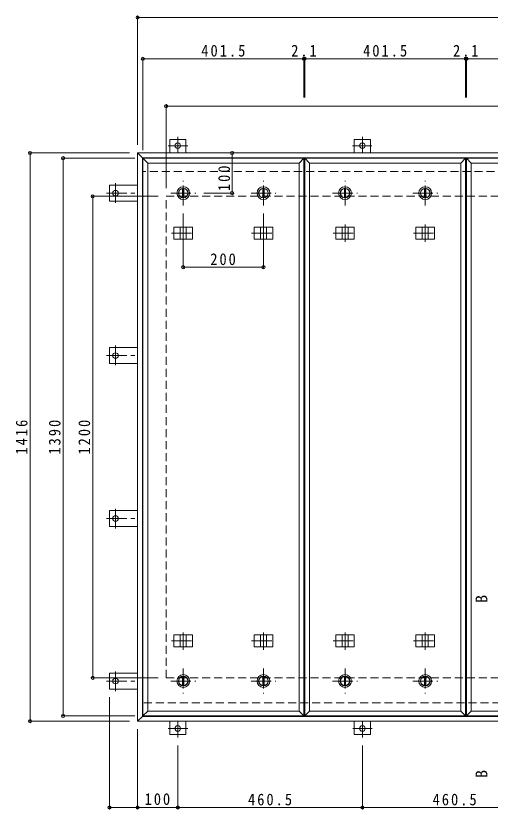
# Model space of a CAD drawing. Units: millimetres at full size, sheet at 1:10. Extents: x -2686 to 2781, y -1962 to 1908.
# Drawn here: x -2686 to -1503, y -446 to 1531 of the extents above; entities that cross this region are included whole.
import ezdxf
from ezdxf.enums import TextEntityAlignment as Align

# ---------------------------------------------------------------- set-up
doc = ezdxf.new("R2010")
doc.units = ezdxf.units.MM
doc.header["$LTSCALE"] = 10
doc.header["$PDMODE"] = 32
doc.header["$PDSIZE"] = 8
doc.linetypes.add('CHAIN1', pattern=[8, 5, -1, 1, -1])
doc.linetypes.add('DASHED2', pattern=[3, 2, -1])
for name, color, linetype, lineweight in [('0-1_躯体', 2, 'DASHED2', 9), ('0-2_仕上', 4, 'Continuous', 9), ('0-3_建具', 4, 'Continuous', 9), ('0-5_寸法', 7, 'Continuous', 9), ('0-C', 2, 'Continuous', 9), ('0-E', 3, 'Continuous', 9), ('0-F', 7, 'Continuous', 9)]:
    doc.layers.add(name, color=color, linetype=linetype, lineweight=lineweight)
doc.styles.add('ＭＳ ゴシック', font='')
doc.styles.get('ＭＳ ゴシック').set_extended_font_data('MS Gothic')

msp = doc.modelspace()

# ---------------------------------------------------------------- linework, layer by layer
at = {"layer": '0-1_躯体'}
for p, q in [((-352.35, 1142.92), (-2370.35, 1142.92)), ((-2311.35, 1080.92), (-411.35, 1080.92)), ((-2311.35, -119.08), (-2311.35, 1080.92)), ((-2311.35, -119.08), (-411.35, -119.08)), ((-756.97, -181.08), (-2370.35, -181.08))]:
    msp.add_line(p, q, dxfattribs=at)
at = {"layer": '0-2_仕上'}
for p, q in [((-2369.35, -214.08), (-2369.35, 1175.92)), ((-1967.85, -214.08), (-1967.85, 1175.92)), ((-1965.72, -214.08), (-1965.72, 1175.92)), ((-1564.22, -214.08), (-1564.22, 1175.92)), ((-1562.1, -214.08), (-1562.1, 1175.92)), ((-2357.35, -202.08), (-2357.35, 1163.92)), ((-1979.85, -202.08), (-1979.85, 1163.92)), ((-1953.72, -202.08), (-1953.72, 1163.92)), ((-1576.22, -202.08), (-1576.22, 1163.92)), ((-1550.1, -202.08), (-1550.1, 1163.92))]:
    msp.add_line(p, q, dxfattribs=at)
for points in [[(-1979.85, 1163.92), (-1967.85, 1175.92), (-2369.35, 1175.92)], [(-1979.85, 1163.92), (-2357.35, 1163.92), (-2369.35, 1175.92)], [(-1576.22, 1163.92), (-1564.22, 1175.92), (-1965.72, 1175.92)], [(-1576.22, 1163.92), (-1953.72, 1163.92), (-1965.72, 1175.92)], [(-1172.6, 1163.92), (-1160.6, 1175.92), (-1562.1, 1175.92)], [(-1172.6, 1163.92), (-1550.1, 1163.92), (-1562.1, 1175.92)], [(-2357.35, -202.08), (-2369.35, -214.08), (-1967.85, -214.08)], [(-2357.35, -202.08), (-1979.85, -202.08), (-1967.85, -214.08)], [(-1953.72, -202.08), (-1965.72, -214.08), (-1564.22, -214.08)], [(-1953.72, -202.08), (-1576.22, -202.08), (-1564.22, -214.08)], [(-1550.1, -202.08), (-1562.1, -214.08), (-1160.6, -214.08)], [(-1550.1, -202.08), (-1172.6, -202.08), (-1160.6, -214.08)]]:
    msp.add_lwpolyline(points, dxfattribs=at)
at = {"layer": '0-3_建具', "color": 2}
for p, q in [((-2382.35, 1188.92), (-2370.35, 1176.92)), ((-340.35, 1188.92), (-2382.35, 1188.92)), ((-2382.35, -227.08), (-2382.35, 1188.92)), ((-352.35, 1176.92), (-2370.35, 1176.92)), ((-2370.35, -215.08), (-2370.35, 1176.92)), ((-2382.35, -227.08), (-2370.35, -215.08)), ((-352.35, -215.08), (-2370.35, -215.08)), ((-340.35, -227.08), (-2382.35, -227.08))]:
    msp.add_line(p, q, dxfattribs=at)
at = {"layer": '0-3_建具', "linetype": 'CHAIN1'}
for p, q in [((-2268.6, 1011.04), (-2268.6, 967.8)), ((-2068.6, 1011.04), (-2068.6, 967.8)), ((-1864.97, 1011.04), (-1864.97, 967.8)), ((-1664.97, 1011.04), (-1664.97, 967.8)), ((-2298.01, 988.92), (-2239.19, 988.92)), ((-2098.01, 988.92), (-2039.19, 988.92)), ((-1894.38, 988.92), (-1835.56, 988.92)), ((-1694.38, 988.92), (-1635.56, 988.92)), ((-2268.6, -49.19), (-2268.6, -5.96)), ((-2068.6, -49.19), (-2068.6, -5.96)), ((-1864.97, -49.19), (-1864.97, -5.96)), ((-1664.97, -49.19), (-1664.97, -5.96)), ((-2298.01, -27.08), (-2239.19, -27.08)), ((-2098.01, -27.08), (-2039.19, -27.08)), ((-1894.38, -27.08), (-1835.56, -27.08)), ((-1694.38, -27.08), (-1635.56, -27.08))]:
    msp.add_line(p, q, dxfattribs=at)
at = {"layer": '0-3_建具'}
for p, q in [((-2291.69, 1003.92), (-2291.69, 973.92)), ((-2291.69, 1003.92), (-2245.51, 1003.92)), ((-2276.1, 1003.92), (-2276.1, 973.92)), ((-2261.1, 1003.92), (-2261.1, 973.92)), ((-2245.51, 1003.92), (-2245.51, 973.92)), ((-2091.69, 1003.92), (-2091.69, 973.92)), ((-2091.69, 1003.92), (-2045.51, 1003.92)), ((-2076.1, 1003.92), (-2076.1, 973.92)), ((-2061.1, 1003.92), (-2061.1, 973.92)), ((-2045.51, 1003.92), (-2045.51, 973.92)), ((-1888.06, 1003.92), (-1888.06, 973.92)), ((-1888.06, 1003.92), (-1841.88, 1003.92)), ((-1872.47, 1003.92), (-1872.47, 973.92)), ((-1857.47, 1003.92), (-1857.47, 973.92)), ((-1841.88, 1003.92), (-1841.88, 973.92)), ((-1688.06, 1003.92), (-1688.06, 973.92)), ((-1688.06, 1003.92), (-1641.88, 1003.92)), ((-1672.47, 1003.92), (-1672.47, 973.92)), ((-1657.47, 1003.92), (-1657.47, 973.92)), ((-1641.88, 1003.92), (-1641.88, 973.92)), ((-2291.69, 973.92), (-2245.51, 973.92)), ((-2091.69, 973.92), (-2045.51, 973.92)), ((-1888.06, 973.92), (-1841.88, 973.92)), ((-1688.06, 973.92), (-1641.88, 973.92)), ((-2291.69, -42.08), (-2291.69, -12.08)), ((-2291.69, -12.08), (-2245.51, -12.08)), ((-2276.1, -42.08), (-2276.1, -12.08)), ((-2261.1, -42.08), (-2261.1, -12.08)), ((-2245.51, -42.08), (-2245.51, -12.08)), ((-2091.69, -42.08), (-2091.69, -12.08)), ((-2091.69, -12.08), (-2045.51, -12.08)), ((-2076.1, -42.08), (-2076.1, -12.08)), ((-2061.1, -42.08), (-2061.1, -12.08)), ((-2045.51, -42.08), (-2045.51, -12.08)), ((-1888.06, -42.08), (-1888.06, -12.08)), ((-1888.06, -12.08), (-1841.88, -12.08)), ((-1872.47, -42.08), (-1872.47, -12.08)), ((-1857.47, -42.08), (-1857.47, -12.08)), ((-1841.88, -42.08), (-1841.88, -12.08)), ((-1688.06, -42.08), (-1688.06, -12.08)), ((-1688.06, -12.08), (-1641.88, -12.08)), ((-1672.47, -42.08), (-1672.47, -12.08)), ((-1657.47, -42.08), (-1657.47, -12.08)), ((-1641.88, -42.08), (-1641.88, -12.08)), ((-2291.69, -42.08), (-2245.51, -42.08)), ((-2091.69, -42.08), (-2045.51, -42.08)), ((-1888.06, -42.08), (-1841.88, -42.08)), ((-1688.06, -42.08), (-1641.88, -42.08))]:
    msp.add_line(p, q, dxfattribs=at)
at = {"layer": '0-C', "linetype": 'CHAIN1'}
for p, q in [((-2268.6, 1057.92), (-2268.6, 1119.92)), ((-2068.6, 1057.92), (-2068.6, 1119.92)), ((-1864.97, 1057.92), (-1864.97, 1119.92)), ((-1664.97, 1057.92), (-1664.97, 1119.92)), ((-2299.6, 1088.92), (-2237.6, 1088.92)), ((-2099.6, 1088.92), (-2037.6, 1088.92)), ((-1895.97, 1088.92), (-1833.97, 1088.92)), ((-1695.97, 1088.92), (-1633.97, 1088.92)), ((-2268.6, -96.08), (-2268.6, -158.08)), ((-2068.6, -96.08), (-2068.6, -158.08)), ((-1864.97, -96.08), (-1864.97, -158.08)), ((-1664.97, -96.08), (-1664.97, -158.08)), ((-2299.6, -127.08), (-2237.6, -127.08)), ((-2099.6, -127.08), (-2037.6, -127.08)), ((-1895.97, -127.08), (-1833.97, -127.08)), ((-1695.97, -127.08), (-1633.97, -127.08))]:
    msp.add_line(p, q, dxfattribs=at)
at = {"layer": '0-C'}
for p, q in [((-2270.1, 1100.33), (-2270.1, 1077.52)), ((-2267.1, 1100.33), (-2267.1, 1077.52)), ((-2070.1, 1100.33), (-2070.1, 1077.52)), ((-2067.1, 1100.33), (-2067.1, 1077.52)), ((-1866.47, 1100.33), (-1866.47, 1077.52)), ((-1863.47, 1100.33), (-1863.47, 1077.52)), ((-1666.47, 1100.33), (-1666.47, 1077.52)), ((-1663.47, 1100.33), (-1663.47, 1077.52)), ((-2270.1, -138.48), (-2270.1, -115.67)), ((-2267.1, -138.48), (-2267.1, -115.67)), ((-2070.1, -138.48), (-2070.1, -115.67)), ((-2067.1, -138.48), (-2067.1, -115.67)), ((-1866.47, -138.48), (-1866.47, -115.67)), ((-1863.47, -138.48), (-1863.47, -115.67)), ((-1666.47, -138.48), (-1666.47, -115.67)), ((-1663.47, -138.48), (-1663.47, -115.67))]:
    msp.add_line(p, q, dxfattribs=at)
for centre, radius in [((-2268.6, 1088.92), 16), ((-2268.6, 1088.92), 12), ((-2268.6, 1088.92), 11.5), ((-2068.6, 1088.92), 16), ((-2068.6, 1088.92), 12), ((-2068.6, 1088.92), 11.5), ((-1864.97, 1088.92), 16), ((-1864.97, 1088.92), 12), ((-1864.97, 1088.92), 11.5), ((-1664.97, 1088.92), 16), ((-1664.97, 1088.92), 12), ((-1664.97, 1088.92), 11.5), ((-2268.6, -127.08), 16), ((-2268.6, -127.08), 12), ((-2268.6, -127.08), 11.5), ((-2068.6, -127.08), 16), ((-2068.6, -127.08), 12), ((-2068.6, -127.08), 11.5), ((-1864.97, -127.08), 16), ((-1864.97, -127.08), 12), ((-1864.97, -127.08), 11.5), ((-1664.97, -127.08), 16), ((-1664.97, -127.08), 12), ((-1664.97, -127.08), 11.5)]:
    msp.add_circle(centre, radius, dxfattribs=at)
at = {"layer": '0-E', "linetype": 'CHAIN1'}
for p, q in [((-2282.35, 1229.28), (-2282.35, 1189.12)), ((-1821.85, 1229.28), (-1821.85, 1189.12)), ((-2257.51, 1207.12), (-2306.39, 1207.12)), ((-1846.69, 1207.12), (-1797.8, 1207.12)), ((-2437.55, 1113.76), (-2437.55, 1064.88)), ((-2459.71, 1088.92), (-2382.35, 1088.92)), ((-2437.55, 708.76), (-2437.55, 659.88)), ((-2459.71, 683.92), (-2382.35, 683.92)), ((-2437.55, 253.08), (-2437.55, 301.97)), ((-2459.71, 277.92), (-2382.35, 277.92)), ((-2437.55, -151.92), (-2437.55, -103.03)), ((-2459.71, -127.08), (-2382.35, -127.08)), ((-2282.35, -267.43), (-2282.35, -227.28)), ((-1821.85, -267.43), (-1821.85, -227.28)), ((-2257.51, -245.28), (-2306.39, -245.28)), ((-1797.01, -245.28), (-1845.89, -245.28))]:
    msp.add_line(p, q, dxfattribs=at)
at = {"layer": '0-E'}
for p, q in [((-2302.35, 1188.92), (-2302.35, 1222.12)), ((-2262.35, 1222.12), (-2302.35, 1222.12)), ((-2262.35, 1188.92), (-2262.35, 1222.12)), ((-1841.85, 1188.92), (-1841.85, 1222.12)), ((-1841.85, 1222.12), (-1801.85, 1222.12)), ((-1801.85, 1188.92), (-1801.85, 1222.12)), ((-2382.35, 1108.92), (-2452.55, 1108.92)), ((-2452.55, 1108.92), (-2452.55, 1068.92)), ((-2382.35, 1068.92), (-2452.55, 1068.92)), ((-2382.35, 703.92), (-2452.55, 703.92)), ((-2452.55, 703.92), (-2452.55, 663.92)), ((-2382.35, 663.92), (-2452.55, 663.92)), ((-2452.55, 257.92), (-2452.55, 297.92)), ((-2382.35, 297.92), (-2452.55, 297.92)), ((-2382.35, 257.92), (-2452.55, 257.92)), ((-2382.35, -107.08), (-2452.55, -107.08)), ((-2452.55, -147.08), (-2452.55, -107.08)), ((-2382.35, -147.08), (-2452.55, -147.08)), ((-2302.35, -227.08), (-2302.35, -260.28)), ((-2262.35, -227.08), (-2262.35, -260.28)), ((-1841.85, -227.08), (-1841.85, -260.28)), ((-1801.85, -227.08), (-1801.85, -260.28)), ((-2262.35, -260.28), (-2302.35, -260.28)), ((-1801.85, -260.28), (-1841.85, -260.28))]:
    msp.add_line(p, q, dxfattribs=at)
for centre in [(-2282.35, 1207.12), (-1821.85, 1207.12), (-2437.55, 1088.92), (-2437.55, 683.92), (-2437.55, 277.92), (-2437.55, -127.08), (-2282.35, -245.28), (-1821.85, -245.28)]:
    msp.add_circle(centre, 7, dxfattribs=at)
at = {"layer": '0-F'}
for p, q in [((-2382.35, 1529.64), (-2382.35, 1208.92)), ((-2382.35, 1526.64), (-340.35, 1526.64)), ((-2369.35, 1426.84), (-2369.35, 1195.92)), ((-2369.35, 1423.84), (-1967.85, 1423.84)), ((-1967.85, 1426.84), (-1967.85, 1327.25)), ((-1967.85, 1423.84), (-1965.72, 1423.84)), ((-1965.72, 1426.84), (-1965.72, 1327.25)), ((-1965.72, 1423.84), (-1564.22, 1423.84)), ((-1564.22, 1426.84), (-1564.22, 1327.25)), ((-1564.22, 1423.84), (-1562.1, 1423.84)), ((-1562.1, 1426.84), (-1562.1, 1327.25)), ((-1562.1, 1423.84), (-1160.6, 1423.84)), ((-2311.35, 1308.64), (-2311.35, 1100.92)), ((-2311.35, 1305.64), (-411.35, 1305.64)), ((-2653.72, 1188.92), (-2402.35, 1188.92)), ((-2650.72, 1188.92), (-2650.72, -227.08)), ((-2146.71, 1188.92), (-2146.71, 1088.92)), ((-2571.4, 1175.92), (-2389.35, 1175.92)), ((-2568.4, -214.08), (-2568.4, 1175.92)), ((-2143.71, 1088.92), (-2217.6, 1088.92)), ((-2497.47, 1080.92), (-2331.35, 1080.92)), ((-2494.47, -119.08), (-2494.47, 1080.92)), ((-2268.6, 901.17), (-2268.6, 1037.92)), ((-2068.6, 901.17), (-2068.6, 1037.92)), ((-2268.6, 904.17), (-2068.6, 904.17)), ((-2497.47, -119.08), (-2331.35, -119.08)), ((-2452.55, -445.32), (-2452.55, -167.08)), ((-2571.4, -214.08), (-2389.35, -214.08)), ((-2653.72, -227.08), (-2402.35, -227.08)), ((-2382.35, -445.32), (-2382.35, -247.08)), ((-2282.35, -445.32), (-2282.35, -287.43)), ((-1821.85, -445.32), (-1821.85, -287.43)), ((-2452.55, -442.32), (-2382.35, -442.32)), ((-2382.35, -442.32), (-2282.35, -442.32)), ((-2282.35, -442.32), (-1821.85, -442.32)), ((-1821.85, -442.32), (-1361.35, -442.32))]:
    msp.add_line(p, q, dxfattribs=at)
for p in [(-2382.35, 1526.64), (-2369.35, 1423.84), (-1967.85, 1423.84), (-1965.72, 1423.84), (-1564.22, 1423.84), (-1562.1, 1423.84), (-2311.35, 1305.64), (-2650.72, 1188.92), (-2146.71, 1188.92), (-2568.4, 1175.92), (-2146.71, 1088.92), (-2494.47, 1080.92), (-2268.6, 904.17), (-2068.6, 904.17), (-2494.47, -119.08), (-2568.4, -214.08), (-2650.72, -227.08), (-2452.55, -442.32), (-2382.35, -442.32), (-2282.35, -442.32), (-1821.85, -442.32)]:
    msp.add_point(p, dxfattribs=at)

# ---------------------------------------------------------------- texts
at = {"layer": '0-5_寸法', "color": 2, "style": 'ＭＳ ゴシック'}
for p in [(-1501.21, 67.46), (-1501.21, -368.73)]:
    msp.add_text('B', height=29.33, rotation=90, dxfattribs=at).set_placement(p, align=Align.BOTTOM_LEFT)
at = {"layer": '0-F', "color": 2, "char_height": 29.33, "attachment_point": 7, "style": 'ＭＳ ゴシック'}
for s, insert in [('\\T1.28;\\W0.9;401.5', (-2223.6, 1428.84)), ('\\T1.27;\\W0.9;2.1', (-1999.29, 1428.84)), ('\\T1.28;\\W0.9;401.5', (-1819.97, 1428.84)), ('\\T1.27;\\W0.9;2.1', (-1595.66, 1428.84)), ('\\T1.27;\\W0.9;200', (-2201.1, 909.17)), ('\\T1.27;\\W0.9;100', (-2364.85, -436.32)), ('\\T1.28;\\W0.9;460.5', (-2107.1, -437.32)), ('\\T1.28;\\W0.9;460.5', (-1646.6, -437.32))]:
    msp.add_mtext(s, dxfattribs=dict(at, insert=insert))
at = {"layer": '0-F', "color": 2, "char_height": 29.33, "attachment_point": 7, "rotation": 90, "style": 'ＭＳ ゴシック'}
for s, insert in [('\\T1.27;\\W0.9;100', (-2151.71, 1094)), ('\\T1.28;\\W0.9;1416', (-2656.72, 437.17)), ('\\T1.28;\\W0.9;1390', (-2574.4, 437.17)), ('\\T1.28;\\W0.9;1200', (-2500.47, 437.17))]:
    msp.add_mtext(s, dxfattribs=dict(at, insert=insert))

doc.saveas('drawing.dxf')
